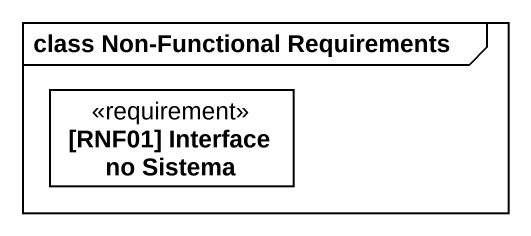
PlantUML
@startuml
mainframe class Non-Functional Requirements
hide circle
hide empty members
class "[RNF01] Interface no Sistema" as RNF01_Interface_no_Sistema <<requirement>>
@enduml
